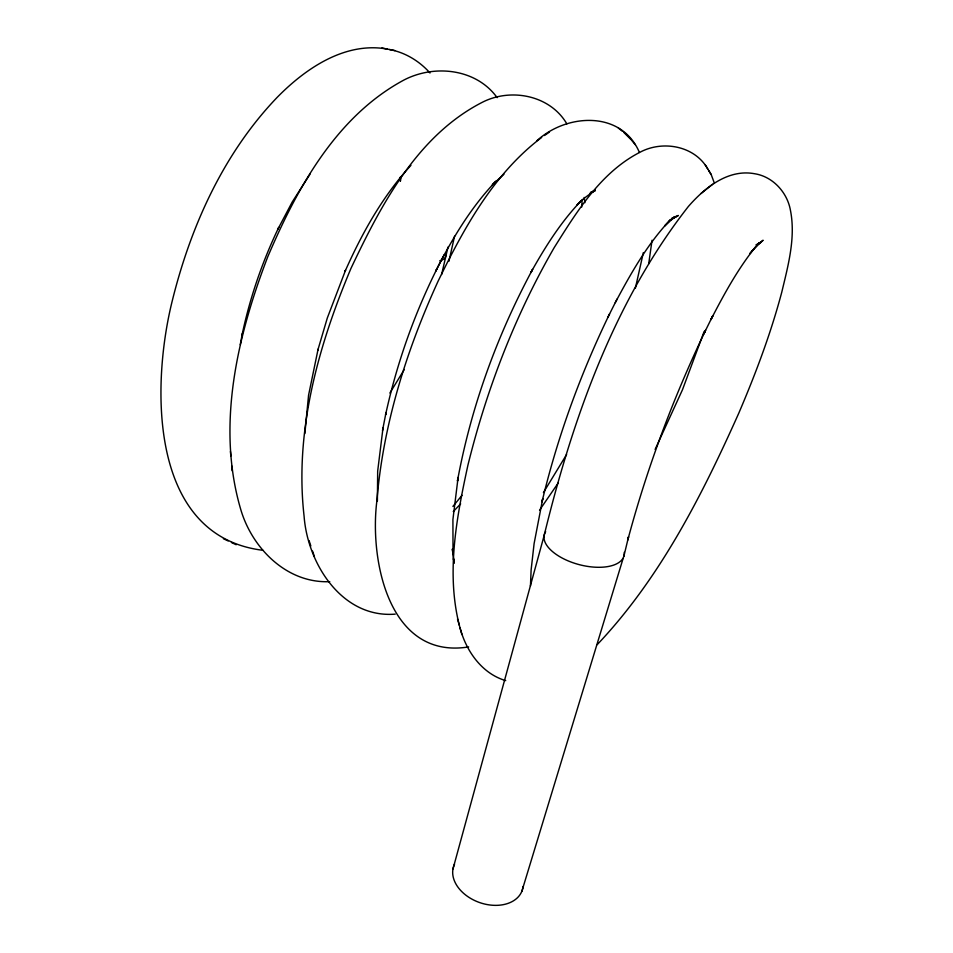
<?xml version="1.0" encoding="UTF-8"?>
<svg xmlns="http://www.w3.org/2000/svg" width="953" height="953" viewBox="0 0 953 953"><rect width="100%" height="100%" fill="white"/><g stroke="black" fill="none" stroke-linecap="round" stroke-linejoin="round"><path stroke-width="1.43" d="M530.452 586.035L531.107 570.049L534.097 543.639L542.757 498.55L542.019 501.826C557.469 436.962 580.508 373.945 609.563 313.942M400.403 180.558L400.534 177.615L400.367 181.165L400.367 176.984M304.853 433.591L308.569 395.209L318.099 349.155M581.723 207.027L582.128 199.606M652.043 240.239L648.707 263.802M383.011 427.933L377.674 471.139L377.388 501.04M643.358 252.557L635.365 288.271M240.239 344.748L242.276 333.836L241.895 335.682C249.734 298.265 262.206 261.849 278.764 227.398L277.978 228.994L292.237 201.988L309.951 174.28M382.498 430.625L386.025 412.53L385.584 414.781C397.723 359.043 417.485 304.948 444.289 254.582M454.557 236.189L448.934 261.253M441.632 274.476L447.981 247.065M623.87 556.29L628.551 536.777L627.789 539.982C647.051 467.875 673.306 397.651 705.565 330.369L703.814 333.943L712.844 315.681L710.867 319.72C723.672 294.942 737.098 270.247 754.431 248.304L749.808 253.689L759.374 242.562L754.645 248.078L763.115 240.239L757.063 244.826L760.625 242.61L756.039 244.778M452.985 868.933L544.056 535.824C572.455 419.391 613.696 301.779 688.352 206.503C704.684 187.777 727.997 168.824 754.55 173.72C772.859 176.519 787.321 192.446 790.454 210.363C795.838 237.773 788.119 265.589 781.77 292.178C770.774 333.61 755.598 373.826 738.766 413.209C701.849 495.751 659.929 578.447 597.221 644.633M317.742 350.442L327.32 317.992L345.534 270.259L345.034 271.438C361.937 233.306 382.618 196.223 410.934 165.322M521.851 891.305L623.119 558.422M704.148 331.453L682.467 389.765L655.116 449.447M608.002 317.051L617.091 299.039M436.76 269.103L435.7 271.128C452.115 238.917 470.865 207.349 496.013 181.13L492.332 184.834L503.946 174.244M615.269 302.637C630.648 273.809 646.908 244.861 669.363 220.858L664.61 225.944L675.2 216.545L669.375 220.524L678.345 215.473L672.008 218.106L675.891 217.105L673.366 217.618M566.606 454.521L543.436 492.57M404.298 369.514L389.884 393.029M558.172 483.064L539.553 510.153M462.026 495.334L452.913 506.4M460.656 503.863L453.271 511.582M541.649 137.458C493.737 173.625 463.92 228.148 438.118 281.147C406.371 350.513 383.106 424.669 376.864 500.98C369.419 560.007 388.741 659.857 468.65 646.92M712.582 184.263L701.039 193.495M536.789 140.83C566.249 113.645 621.38 109.905 639.415 152.456M544.473 135.517L549.44 132.086M590.765 192.351L595.339 190.54L590.038 193.328L595.184 190.016L583.403 198.879L577.053 204.919L581.33 200.63C560.912 221.882 545.116 247.03 530.809 272.653L532.608 269.377C497.013 335.527 470.996 407.086 457.44 481.039L458.107 477.429L452.913 519.552L453.032 554.622L452.365 549.011L454.033 563.104M590.848 192.363L593.302 191.482M395.221 614.137C342.02 618.402 307.533 563.664 304.09 516.181C294.394 431.209 318.231 346.094 350.966 268.401C381.093 204.8 417.474 135.135 482.921 101.983C511.439 87.724 550.203 95.371 566.844 123.854M329.75 581.652C286.829 583.581 251.902 548.189 240.621 509.033C216.176 425.491 237.357 336.052 267.698 256.929C296.883 188.587 336.075 116.504 403.893 80.052C434.365 64.161 476.19 68.568 497.144 97.647M387.287 49.068C344.891 41.479 305.389 68.58 277.144 97.397C223.324 153.528 190.397 226.933 172.028 301.779C151.36 385.536 148.716 536.289 262.957 550.298M389.527 49.532C405.144 52.403 419.511 61.147 429.994 72.988M381.843 48.007L394.935 50.58M505.721 680.621C481.992 673.7 466.184 651.113 460.108 628.087M223.395 538.719L228.16 540.947M231.472 542.519L236.189 544.735M618.342 128.036L622.512 131.359M623.607 132.217L631.22 139.817M707.686 168.824C694.487 145.559 662.323 140.055 639.749 152.373C600.783 172.433 576.696 211.78 554.134 247.732C515.049 315.491 486.649 389.229 467.935 465.1C455.951 520.207 444.729 579.341 461.967 634.567M631.744 140.401L635.186 144.642M708.687 170.504L711.176 174.542L714.381 183.143M705.113 164.655L711.176 174.542M309.07 540.613L310.833 545.95M312.584 551.12L314.395 556.6M457.5 618.962L459.322 625.311M454.057 561.603L453.497 558.684L454.021 563.056M584.177 197.438L584.868 202.715M231.722 465.934L232.139 470.77M230.435 451.46L230.829 455.987M624.251 552.335A41.229 19.965 14.9 0 1 579.269 564.652A41.229 19.965 14.9 0 1 545.664 531.679M523.102 886.481A36.321 25.648 19.6 0 1 480.717 902.932A36.321 25.648 19.6 0 1 454.533 864.228M445.527 254.642A28.078 9.768 13.6 0 1 439.75 260.777"/></g></svg>
